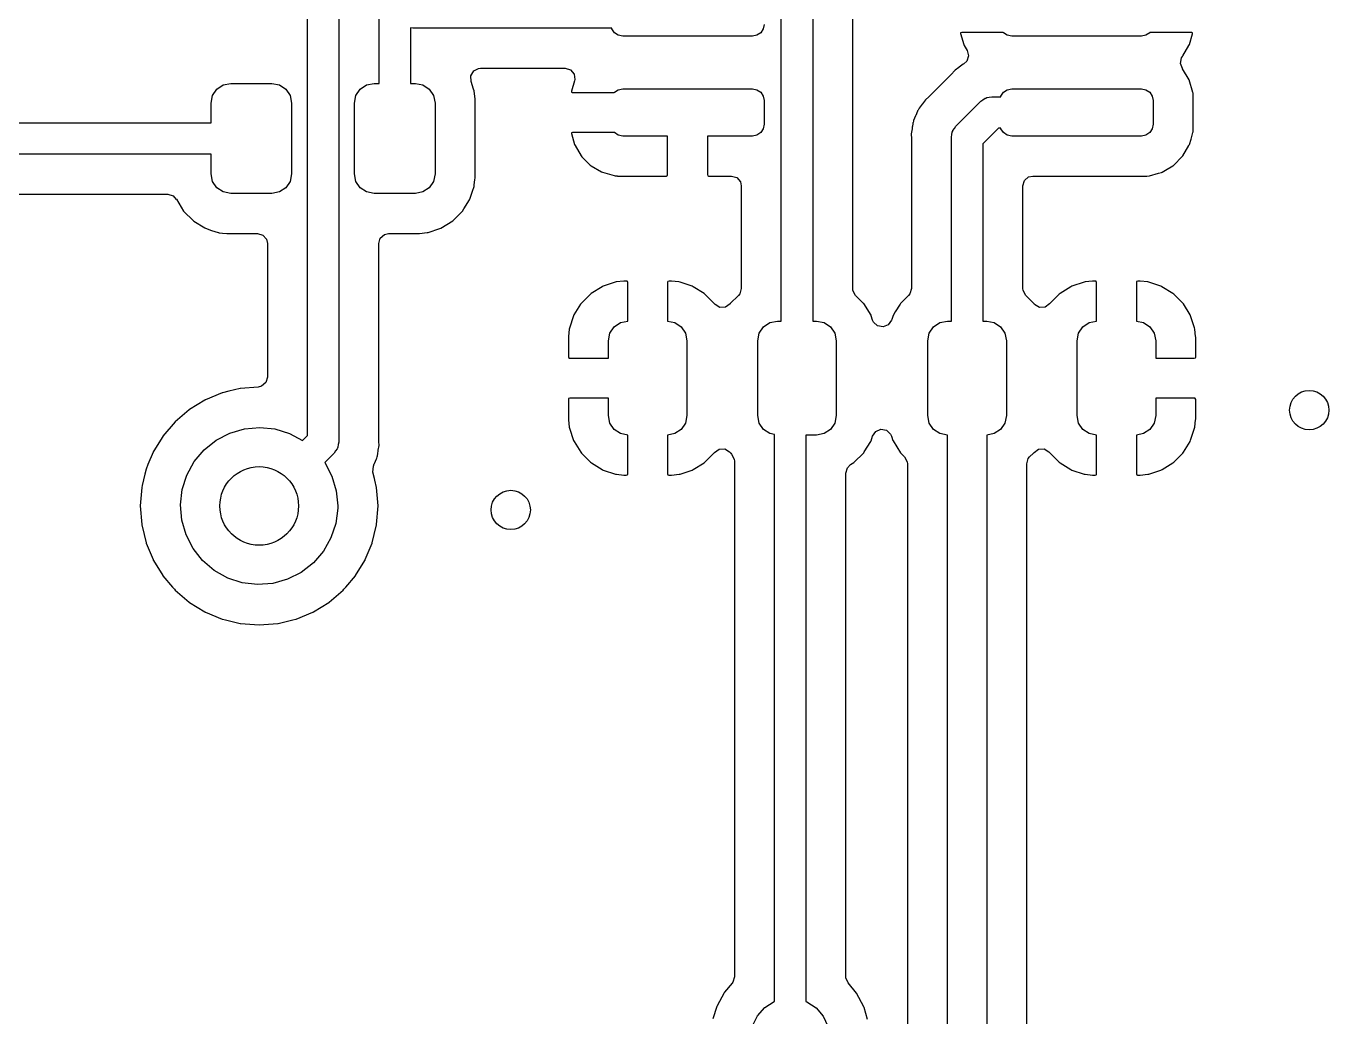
# Model space of a CAD drawing. Extents: x 63 to 234, y -148 to -41.
# Drawn here: x 78.92 to 95.5, y -104.24 to -91.64 of the extents above; entities that cross this region are included whole.
import ezdxf

# ---------------------------------------------------------------- set-up
doc = ezdxf.new("R2010")
doc.units = 0
doc.layers.add('BLACK', color=7, linetype='CONTINUOUS')

msp = doc.modelspace()

# ---------------------------------------------------------------- linework, layer by layer
at = {"layer": 'BLACK', "linetype": 'CONTINUOUS'}
for p, q in [((88.9324, -88.9864), (88.9324, -95.3886)), ((88.5324, -95.3886), (88.5324, -89.1254)), ((89.4409, -94.9723), (89.4409, -89.0153)), ((83.4149, -92.3656), (83.4149, -90.5144)), ((82.5024, -96.8436), (82.5024, -90.8097)), ((82.9024, -90.7269), (82.9024, -96.9267)), ((83.8451, -91.6654), (83.8149, -91.6585)), ((83.8149, -91.6585), (83.8149, -92.3656)), ((86.3743, -91.6654), (83.8451, -91.6654)), ((86.3758, -91.6728), (86.3743, -91.6654)), ((88.3144, -91.6154), (88.303, -91.6728)), ((86.4083, -91.7215), (86.3758, -91.6728)), ((86.457, -91.754), (86.4083, -91.7215)), ((86.5144, -91.7654), (86.457, -91.754)), ((88.1644, -91.7654), (86.5144, -91.7654)), ((88.2218, -91.754), (88.1644, -91.7654)), ((88.2705, -91.7215), (88.2218, -91.754)), ((88.303, -91.6728), (88.2705, -91.7215)), ((90.814, -91.7234), (90.8129, -91.7313)), ((90.8129, -91.7313), (90.8535, -91.8712)), ((90.8275, -91.7194), (90.814, -91.7234)), ((91.357, -91.7194), (90.8275, -91.7194)), ((91.3583, -91.7215), (91.357, -91.7194)), ((91.407, -91.754), (91.3583, -91.7215)), ((91.4644, -91.7654), (91.407, -91.754)), ((93.1144, -91.7654), (91.4644, -91.7654)), ((93.1718, -91.754), (93.1144, -91.7654)), ((93.2205, -91.7215), (93.1718, -91.754)), ((93.2218, -91.7194), (93.2205, -91.7215)), ((93.757, -91.7194), (93.2218, -91.7194)), ((93.7253, -91.8712), (93.7643, -91.7368)), ((93.7643, -91.7227), (93.757, -91.7194)), ((93.7643, -91.7368), (93.7643, -91.7227)), ((90.8535, -91.8712), (90.8598, -91.8856)), ((90.8598, -91.8856), (90.8962, -91.9473)), ((90.8962, -91.9473), (90.9137, -92.0161)), ((93.6425, -92.0151), (93.719, -91.8856)), ((93.719, -91.8856), (93.7253, -91.8712)), ((90.7921, -92.1639), (90.7457, -92.1957)), ((90.7974, -92.16), (90.7921, -92.1639)), ((90.8481, -92.1211), (90.7974, -92.16)), ((90.8529, -92.119), (90.8481, -92.1211)), ((90.8912, -92.0834), (90.8529, -92.119)), ((90.9137, -92.0161), (90.8912, -92.0834)), ((93.6106, -92.1111), (93.6245, -92.0415)), ((93.6359, -92.1757), (93.6106, -92.1111)), ((93.6245, -92.0415), (93.6365, -92.0228)), ((93.6365, -92.0228), (93.6425, -92.0151)), ((84.5824, -92.2688), (84.6186, -92.2077)), ((84.585, -92.3398), (84.5824, -92.2688)), ((84.6186, -92.2077), (84.6821, -92.1759)), ((84.6821, -92.1759), (84.7045, -92.1739)), ((84.7045, -92.1739), (85.7809, -92.1739)), ((85.7809, -92.1739), (85.849, -92.1939)), ((85.849, -92.1939), (85.8955, -92.2476)), ((85.8955, -92.2476), (85.9056, -92.3178)), ((85.9056, -92.3178), (85.9019, -92.3351)), ((90.693, -92.2518), (90.4159, -92.5289)), ((90.698, -92.2466), (90.693, -92.2518)), ((90.7344, -92.2057), (90.698, -92.2466)), ((90.7394, -92.2), (90.7344, -92.2057)), ((90.7344, -92.2057), (90.7344, -92.2057)), ((90.7457, -92.1957), (90.7394, -92.2)), ((90.7457, -92.1957), (90.7457, -92.1957)), ((93.6389, -92.1786), (93.6359, -92.1757)), ((93.7235, -92.3218), (93.6389, -92.1786)), ((93.77, -92.4816), (93.7235, -92.3218)), ((81.2964, -92.5199), (81.3506, -92.4388)), ((81.3506, -92.4388), (81.4317, -92.3846)), ((81.4317, -92.3846), (81.5274, -92.3656)), ((81.5274, -92.3656), (82.0524, -92.3656)), ((82.0524, -92.3656), (82.1481, -92.3846)), ((82.1481, -92.3846), (82.2292, -92.4388)), ((82.2292, -92.4388), (82.2834, -92.5199)), ((83.1214, -92.5199), (83.1756, -92.4388)), ((83.1756, -92.4388), (83.2567, -92.3846)), ((83.2567, -92.3846), (83.3524, -92.3656)), ((83.3524, -92.3656), (83.4149, -92.3656)), ((83.8149, -92.3656), (83.8774, -92.3656)), ((83.8774, -92.3656), (83.9731, -92.3846)), ((83.9731, -92.3846), (84.0542, -92.4388)), ((84.0542, -92.4388), (84.1084, -92.5199)), ((84.6181, -92.439), (84.585, -92.3398)), ((84.6249, -92.4594), (84.6181, -92.439)), ((84.6256, -92.4663), (84.6249, -92.4594)), ((84.6356, -92.5619), (84.6256, -92.4663)), ((84.6256, -92.4663), (84.6256, -92.4663)), ((85.9019, -92.3351), (85.8645, -92.464)), ((85.8645, -92.464), (85.8645, -92.4781)), ((85.8645, -92.4781), (85.8718, -92.4814)), ((85.8718, -92.4814), (86.407, -92.4814)), ((86.407, -92.4814), (86.4083, -92.4793)), ((86.4083, -92.4793), (86.457, -92.4468)), ((86.457, -92.4468), (86.5144, -92.4354)), ((86.5144, -92.4354), (88.1644, -92.4354)), ((88.1644, -92.4354), (88.2218, -92.4468)), ((88.2218, -92.4468), (88.2705, -92.4793)), ((88.2705, -92.4793), (88.303, -92.528)), ((91.3258, -92.528), (91.3583, -92.4793)), ((91.3583, -92.4793), (91.407, -92.4468)), ((91.407, -92.4468), (91.4644, -92.4354)), ((91.4644, -92.4354), (93.1144, -92.4354)), ((93.1144, -92.4354), (93.1718, -92.4468)), ((93.1718, -92.4468), (93.2205, -92.4793)), ((93.2205, -92.4793), (93.253, -92.528)), ((93.7705, -92.488), (93.77, -92.4816)), ((93.7725, -92.5143), (93.7705, -92.488)), ((93.7705, -92.488), (93.7705, -92.488)), ((81.2774, -92.6156), (81.2964, -92.5199)), ((81.2774, -92.8656), (81.2774, -92.6156)), ((82.2834, -92.5199), (82.3024, -92.6156)), ((82.3024, -92.6156), (82.3024, -93.5156)), ((83.1024, -92.6156), (83.1214, -92.5199)), ((83.1024, -93.5156), (83.1024, -92.6156)), ((84.1084, -92.5199), (84.1274, -92.6156)), ((84.1274, -92.6156), (84.1274, -93.5156)), ((84.6359, -92.5652), (84.6356, -92.5619)), ((84.6359, -93.566), (84.6359, -92.5652)), ((88.303, -92.528), (88.3144, -92.5854)), ((88.3144, -92.5854), (88.3144, -92.8854)), ((90.3253, -92.6304), (90.2859, -92.6807)), ((90.3293, -92.6251), (90.3253, -92.6304)), ((90.3417, -92.6074), (90.3293, -92.6251)), ((90.366, -92.5728), (90.3417, -92.6074)), ((90.4096, -92.5348), (90.366, -92.5728)), ((90.4159, -92.5289), (90.4096, -92.5348)), ((90.755, -92.909), (91.0702, -92.5937)), ((91.0702, -92.5937), (91.0985, -92.576)), ((91.0985, -92.576), (91.1247, -92.5552)), ((91.1247, -92.5552), (91.1359, -92.5526)), ((91.1359, -92.5526), (91.1456, -92.5465)), ((91.1456, -92.5465), (91.1788, -92.5428)), ((91.1788, -92.5428), (91.2114, -92.5354)), ((91.2114, -92.5354), (91.3243, -92.5354)), ((91.3243, -92.5354), (91.3258, -92.528)), ((93.253, -92.528), (93.2644, -92.5854)), ((93.2644, -92.5854), (93.2644, -92.8854)), ((93.7729, -92.5189), (93.7725, -92.5143)), ((93.7729, -92.9519), (93.7729, -92.5189)), ((90.2416, -92.7787), (90.2154, -92.837)), ((90.2442, -92.7727), (90.2416, -92.7787)), ((90.2646, -92.7202), (90.2442, -92.7727)), ((90.2674, -92.7131), (90.2646, -92.7202)), ((90.2646, -92.7202), (90.2646, -92.7202)), ((90.2718, -92.7069), (90.2674, -92.7131)), ((90.273, -92.7046), (90.2718, -92.7069)), ((90.2814, -92.6899), (90.273, -92.7046)), ((90.2828, -92.6876), (90.2814, -92.6899)), ((90.2859, -92.6807), (90.2828, -92.6876)), ((78.178, -92.8656), (81.2774, -92.8656)), ((85.8775, -92.9894), (85.864, -92.9934)), ((86.407, -92.9894), (85.8775, -92.9894)), ((86.4083, -92.9915), (86.407, -92.9894)), ((86.457, -93.024), (86.4083, -92.9915)), ((88.2705, -92.9915), (88.2218, -93.024)), ((88.303, -92.9428), (88.2705, -92.9915)), ((88.3144, -92.8854), (88.303, -92.9428)), ((90.1957, -92.9428), (90.1841, -93.0056)), ((90.1968, -92.9363), (90.1957, -92.9428)), ((90.1989, -92.9203), (90.1968, -92.9363)), ((90.2005, -92.9083), (90.1989, -92.9203)), ((90.2041, -92.8804), (90.2005, -92.9083)), ((90.2051, -92.8729), (90.2041, -92.8804)), ((90.2041, -92.8804), (90.2041, -92.8804)), ((90.2079, -92.8658), (90.2051, -92.8729)), ((90.2085, -92.8632), (90.2079, -92.8658)), ((90.2132, -92.847), (90.2085, -92.8632)), ((90.214, -92.8444), (90.2132, -92.847)), ((90.2154, -92.837), (90.214, -92.8444)), ((90.7039, -93.0175), (90.7076, -92.9843)), ((90.7076, -92.9843), (90.7138, -92.9746)), ((90.7138, -92.9746), (90.7163, -92.9634)), ((90.7163, -92.9634), (90.7372, -92.9373)), ((90.7372, -92.9373), (90.755, -92.909)), ((91.2942, -92.9354), (91.0964, -93.1332)), ((91.3243, -92.9354), (91.2942, -92.9354)), ((91.3258, -92.9428), (91.3243, -92.9354)), ((91.3583, -92.9915), (91.3258, -92.9428)), ((91.407, -93.024), (91.3583, -92.9915)), ((93.2205, -92.9915), (93.1718, -93.024)), ((93.253, -92.9428), (93.2205, -92.9915)), ((93.2644, -92.8854), (93.253, -92.9428)), ((93.745, -93.075), (93.77, -92.9892)), ((93.77, -92.9892), (93.7705, -92.9826)), ((93.7705, -92.9826), (93.7727, -92.9544)), ((93.7727, -92.9543), (93.7729, -92.9519)), ((93.7727, -92.9544), (93.7727, -92.9543)), ((85.864, -92.9934), (85.8629, -93.0013)), ((85.8629, -93.0013), (85.9035, -93.1412)), ((85.9035, -93.1412), (85.9098, -93.1556)), ((85.9098, -93.1556), (85.9863, -93.2851)), ((86.5144, -93.0354), (86.457, -93.024)), ((87.0854, -93.0354), (86.5144, -93.0354)), ((87.0854, -93.5299), (87.0854, -93.0354)), ((88.1644, -93.0354), (87.5934, -93.0354)), ((87.5934, -93.0354), (87.5934, -93.5253)), ((88.2218, -93.024), (88.1644, -93.0354)), ((90.1841, -93.0056), (90.1845, -93.0132)), ((90.1845, -93.0132), (90.1845, -93.0132)), ((90.1845, -93.0132), (90.1877, -93.0678)), ((90.1877, -93.0678), (90.1879, -93.075)), ((90.1879, -93.075), (90.1879, -94.9721)), ((90.6964, -93.0501), (90.7039, -93.0175)), ((90.6964, -95.3886), (90.6964, -93.0501)), ((91.0964, -93.1332), (91.0964, -95.3886)), ((91.4644, -93.0354), (91.407, -93.024)), ((93.1144, -93.0354), (91.4644, -93.0354)), ((93.1718, -93.024), (93.1144, -93.0354)), ((93.6429, -93.2854), (93.7195, -93.1558)), ((93.7195, -93.1558), (93.7235, -93.149)), ((93.7235, -93.149), (93.7258, -93.1412)), ((93.7258, -93.1412), (93.745, -93.075)), ((81.2774, -93.2656), (78.178, -93.2656)), ((81.2774, -93.5156), (81.2774, -93.2656)), ((85.9863, -93.2851), (85.996, -93.2975)), ((85.996, -93.2975), (86.1023, -93.4038)), ((93.5212, -93.4099), (93.6389, -93.2922)), ((93.6389, -93.2922), (93.6429, -93.2854)), ((93.6429, -93.2854), (93.6429, -93.2854)), ((86.1023, -93.4038), (86.1147, -93.4135)), ((86.1147, -93.4135), (86.2442, -93.49)), ((86.2442, -93.49), (86.2586, -93.4963)), ((93.378, -93.4945), (93.4222, -93.4684)), ((93.4222, -93.4684), (93.5144, -93.4139)), ((93.5144, -93.4139), (93.5212, -93.4099)), ((93.5144, -93.4139), (93.5144, -93.4139)), ((81.2964, -93.6113), (81.2774, -93.5156)), ((81.3506, -93.6924), (81.2964, -93.6113)), ((82.2834, -93.6113), (82.2292, -93.6924)), ((82.3024, -93.5156), (82.2834, -93.6113)), ((83.1214, -93.6113), (83.1024, -93.5156)), ((83.1756, -93.6924), (83.1214, -93.6113)), ((84.1084, -93.6113), (84.0542, -93.6924)), ((84.1274, -93.5156), (84.1084, -93.6113)), ((84.6267, -93.6562), (84.6332, -93.5924)), ((84.6332, -93.5924), (84.6359, -93.566)), ((86.2586, -93.4963), (86.4045, -93.5387)), ((86.4045, -93.5387), (86.4171, -93.541)), ((86.4171, -93.541), (86.4455, -93.5432)), ((86.4455, -93.5432), (86.4504, -93.5434)), ((86.4504, -93.5434), (87.0673, -93.5434)), ((87.0673, -93.5434), (87.0825, -93.5389)), ((87.0825, -93.5389), (87.0837, -93.5375)), ((87.0837, -93.5375), (87.0854, -93.5299)), ((87.5934, -93.5253), (87.5979, -93.5405)), ((87.5979, -93.5405), (87.5993, -93.5417)), ((87.5993, -93.5417), (87.6069, -93.5434)), ((87.6069, -93.5434), (87.8979, -93.5434)), ((87.8979, -93.5434), (87.966, -93.5634)), ((87.966, -93.5634), (88.0125, -93.6171)), ((88.0125, -93.6171), (88.0239, -93.6694)), ((91.6049, -93.6699), (91.6249, -93.6018)), ((91.6249, -93.6018), (91.6786, -93.5553)), ((91.6786, -93.5553), (91.7309, -93.5439)), ((91.7309, -93.5439), (93.1809, -93.5439)), ((93.1809, -93.5439), (93.1833, -93.5437)), ((93.1833, -93.5437), (93.1834, -93.5437)), ((93.1834, -93.5437), (93.2118, -93.5415)), ((93.2118, -93.5415), (93.2182, -93.541)), ((93.2118, -93.5415), (93.2118, -93.5415)), ((93.2182, -93.541), (93.3334, -93.5075)), ((93.3334, -93.5075), (93.3704, -93.4968)), ((93.3704, -93.4968), (93.378, -93.4945)), ((93.3704, -93.4968), (93.3704, -93.4968)), ((78.8125, -93.7741), (80.726, -93.7741)), ((80.726, -93.7741), (80.7941, -93.7941)), ((80.7941, -93.7941), (80.8346, -93.8403)), ((81.4317, -93.7466), (81.3506, -93.6924)), ((81.5274, -93.7656), (81.4317, -93.7466)), ((82.0524, -93.7656), (81.5274, -93.7656)), ((82.1481, -93.7466), (82.0524, -93.7656)), ((82.2292, -93.6924), (82.1481, -93.7466)), ((83.2567, -93.7466), (83.1756, -93.6924)), ((83.3524, -93.7656), (83.2567, -93.7466)), ((83.8774, -93.7656), (83.3524, -93.7656)), ((83.9731, -93.7466), (83.8774, -93.7656)), ((84.0542, -93.6924), (83.9731, -93.7466)), ((84.5695, -93.8383), (84.603, -93.7373)), ((84.603, -93.7373), (84.623, -93.677)), ((84.623, -93.677), (84.6252, -93.6705)), ((84.623, -93.677), (84.623, -93.677)), ((84.6252, -93.6705), (84.6267, -93.6562)), ((88.0239, -93.6694), (88.0239, -94.9721)), ((91.6049, -94.9723), (91.6049, -93.6699)), ((80.8346, -93.8403), (80.8358, -93.8395)), ((80.8358, -93.8395), (80.9289, -93.9899)), ((84.4767, -93.9889), (84.4943, -93.9604)), ((84.4943, -93.9604), (84.5657, -93.8446)), ((84.5657, -93.8446), (84.5695, -93.8383)), ((84.5657, -93.8446), (84.5657, -93.8446)), ((80.9289, -93.9899), (81.0541, -94.1149)), ((81.0541, -94.1149), (81.0603, -94.1187)), ((81.0603, -94.1187), (81.0603, -94.1187)), ((81.0603, -94.1187), (81.1975, -94.2033)), ((84.2013, -94.2071), (84.3517, -94.1141)), ((84.3517, -94.1141), (84.4767, -93.9889)), ((81.1975, -94.2033), (81.2047, -94.2077)), ((81.2047, -94.2077), (81.2844, -94.2342)), ((81.2844, -94.2342), (81.366, -94.2612)), ((81.366, -94.2612), (81.366, -94.2612)), ((81.366, -94.2612), (81.3725, -94.2634)), ((81.3725, -94.2634), (81.3794, -94.2641)), ((81.3794, -94.2641), (81.3794, -94.2641)), ((81.3794, -94.2641), (81.4224, -94.2685)), ((81.4224, -94.2685), (81.477, -94.2741)), ((81.477, -94.2741), (81.8679, -94.2741)), ((81.8679, -94.2741), (81.936, -94.2941)), ((81.936, -94.2941), (81.9825, -94.3478)), ((83.4309, -94.332), (83.4846, -94.2855)), ((83.4846, -94.2855), (83.5369, -94.2741)), ((83.5369, -94.2741), (83.9278, -94.2741)), ((83.9278, -94.2741), (83.931, -94.2738)), ((83.931, -94.2738), (84.0267, -94.2638)), ((83.931, -94.2738), (83.931, -94.2738)), ((84.0267, -94.2638), (84.0336, -94.2631)), ((84.0267, -94.2638), (84.0267, -94.2638)), ((84.0336, -94.2631), (84.0401, -94.2609)), ((84.0401, -94.2609), (84.1861, -94.2122)), ((84.0401, -94.2609), (84.0401, -94.2609)), ((84.1861, -94.2122), (84.2013, -94.2071)), ((81.9825, -94.3478), (81.9939, -94.4001)), ((81.9939, -94.4001), (81.9939, -96.1014)), ((83.4109, -94.4001), (83.4309, -94.332)), ((83.4109, -96.9018), (83.4109, -94.4001)), ((86.2524, -94.9514), (86.1146, -95.0367)), ((86.2656, -94.9452), (86.2524, -94.9514)), ((86.4198, -94.8937), (86.2656, -94.9452)), ((86.4332, -94.8909), (86.4198, -94.8937)), ((86.5288, -94.8809), (86.4332, -94.8909)), ((86.5353, -94.8806), (86.5288, -94.8809)), ((86.5649, -94.8806), (86.5353, -94.8806)), ((86.5725, -94.8823), (86.5649, -94.8806)), ((86.5739, -94.8835), (86.5725, -94.8823)), ((86.5784, -94.8987), (86.5739, -94.8835)), ((86.5784, -95.3894), (86.5784, -94.8987)), ((87.0881, -94.8865), (87.0864, -94.8941)), ((87.0864, -94.8941), (87.0864, -95.3894)), ((87.0893, -94.8851), (87.0881, -94.8865)), ((87.1045, -94.8806), (87.0893, -94.8851)), ((87.1295, -94.8806), (87.1045, -94.8806)), ((87.136, -94.8809), (87.1295, -94.8806)), ((87.2303, -94.8906), (87.136, -94.8809)), ((87.2437, -94.8935), (87.2303, -94.8906)), ((87.398, -94.9446), (87.2437, -94.8935)), ((87.4112, -94.9508), (87.398, -94.9446)), ((87.5492, -95.0358), (87.4112, -94.9508)), ((88.0239, -94.9721), (88.0039, -95.0402)), ((89.4438, -94.9992), (89.4409, -94.9723)), ((90.1879, -94.9721), (90.1679, -95.0402)), ((91.6078, -94.9992), (91.6049, -94.9723)), ((92.2164, -94.9514), (92.0786, -95.0367)), ((92.2296, -94.9452), (92.2164, -94.9514)), ((92.3838, -94.8937), (92.2296, -94.9452)), ((92.3972, -94.8909), (92.3838, -94.8937)), ((92.4928, -94.8809), (92.3972, -94.8909)), ((92.4993, -94.8806), (92.4928, -94.8809)), ((92.5289, -94.8806), (92.4993, -94.8806)), ((92.5365, -94.8823), (92.5289, -94.8806)), ((92.5379, -94.8835), (92.5365, -94.8823)), ((92.5424, -94.8987), (92.5379, -94.8835)), ((92.5424, -95.3894), (92.5424, -94.8987)), ((93.0521, -94.8865), (93.0504, -94.8941)), ((93.0504, -94.8941), (93.0504, -95.3894)), ((93.0533, -94.8851), (93.0521, -94.8865)), ((93.0685, -94.8806), (93.0533, -94.8851)), ((93.0935, -94.8806), (93.0685, -94.8806)), ((93.1, -94.8809), (93.0935, -94.8806)), ((93.1943, -94.8906), (93.1, -94.8809)), ((93.2077, -94.8935), (93.1943, -94.8906)), ((93.362, -94.9446), (93.2077, -94.8935)), ((93.3752, -94.9508), (93.362, -94.9446)), ((93.5132, -95.0358), (93.3752, -94.9508)), ((86.1032, -95.0457), (85.9887, -95.1604)), ((86.1146, -95.0367), (86.1032, -95.0457)), ((87.5606, -95.0449), (87.5492, -95.0358)), ((87.6753, -95.1594), (87.5606, -95.0449)), ((87.9871, -95.0611), (87.8831, -95.1653)), ((88.0039, -95.0402), (87.9871, -95.0611)), ((89.4779, -95.0614), (89.4438, -94.9992)), ((89.5757, -95.1591), (89.4779, -95.0614)), ((90.1511, -95.0611), (90.0471, -95.1653)), ((90.1679, -95.0402), (90.1511, -95.0611)), ((91.6419, -95.0614), (91.6078, -94.9992)), ((91.7397, -95.1591), (91.6419, -95.0614)), ((92.0672, -95.0457), (91.9527, -95.1604)), ((92.0786, -95.0367), (92.0672, -95.0457)), ((93.5246, -95.0449), (93.5132, -95.0358)), ((93.6393, -95.1594), (93.5246, -95.0449)), ((85.8946, -95.3098), (85.8884, -95.323)), ((85.9796, -95.1718), (85.8946, -95.3098)), ((85.9887, -95.1604), (85.9796, -95.1718)), ((87.6833, -95.1695), (87.6753, -95.1594)), ((87.6907, -95.178), (87.6833, -95.1695)), ((87.7521, -95.2137), (87.6907, -95.178)), ((87.823, -95.2104), (87.7521, -95.2137)), ((87.8803, -95.1698), (87.823, -95.2104)), ((87.8831, -95.1653), (87.8803, -95.1698)), ((89.5809, -95.1643), (89.5757, -95.1591)), ((89.6739, -95.3147), (89.5809, -95.1643)), ((89.9832, -95.269), (89.9543, -95.3159)), ((90.0433, -95.1715), (89.9832, -95.269)), ((90.0471, -95.1653), (90.0433, -95.1715)), ((90.0433, -95.1715), (90.0433, -95.1715)), ((91.7449, -95.1643), (91.7397, -95.1591)), ((91.7486, -95.1702), (91.7449, -95.1643)), ((91.7554, -95.178), (91.7486, -95.1702)), ((91.8168, -95.2137), (91.7554, -95.178)), ((91.8877, -95.2104), (91.8168, -95.2137)), ((91.9456, -95.1694), (91.8877, -95.2104)), ((91.9527, -95.1604), (91.9456, -95.1694)), ((93.6483, -95.1708), (93.6393, -95.1594)), ((93.7336, -95.3086), (93.6483, -95.1708)), ((93.7398, -95.3218), (93.7336, -95.3086)), ((85.8373, -95.4773), (85.8344, -95.4907)), ((85.8884, -95.323), (85.8373, -95.4773)), ((86.3514, -95.5429), (86.4056, -95.4618)), ((86.4056, -95.4618), (86.4867, -95.4076)), ((86.4867, -95.4076), (86.5784, -95.3894)), ((87.0864, -95.3894), (87.1781, -95.4076)), ((87.1781, -95.4076), (87.2592, -95.4618)), ((87.2592, -95.4618), (87.3134, -95.5429)), ((88.2514, -95.5429), (88.3056, -95.4618)), ((88.3056, -95.4618), (88.3867, -95.4076)), ((88.3867, -95.4076), (88.4824, -95.3886)), ((88.4824, -95.3886), (88.5324, -95.3886)), ((88.9324, -95.3886), (88.9824, -95.3886)), ((88.9824, -95.3886), (89.0781, -95.4076)), ((89.0781, -95.4076), (89.1592, -95.4618)), ((89.1592, -95.4618), (89.2134, -95.5429)), ((89.6763, -95.3216), (89.6739, -95.3147)), ((89.6949, -95.3773), (89.6763, -95.3216)), ((89.6763, -95.3216), (89.6763, -95.3216)), ((89.7061, -95.4018), (89.6949, -95.3773)), ((89.7581, -95.4502), (89.7061, -95.4018)), ((89.828, -95.4627), (89.7581, -95.4502)), ((89.8935, -95.4355), (89.828, -95.4627)), ((89.934, -95.3771), (89.8935, -95.4355)), ((89.9373, -95.3672), (89.934, -95.3771)), ((89.9543, -95.3159), (89.9373, -95.3672)), ((90.4154, -95.5429), (90.4696, -95.4618)), ((90.4696, -95.4618), (90.5507, -95.4076)), ((90.5507, -95.4076), (90.6464, -95.3886)), ((90.6464, -95.3886), (90.6964, -95.3886)), ((91.0964, -95.3886), (91.1464, -95.3886)), ((91.1464, -95.3886), (91.2421, -95.4076)), ((91.2421, -95.4076), (91.3232, -95.4618)), ((91.3232, -95.4618), (91.3774, -95.5429)), ((92.3154, -95.5429), (92.3696, -95.4618)), ((92.3696, -95.4618), (92.4507, -95.4076)), ((92.4507, -95.4076), (92.5424, -95.3894)), ((93.0504, -95.3894), (93.1421, -95.4076)), ((93.1421, -95.4076), (93.2232, -95.4618)), ((93.2232, -95.4618), (93.2774, -95.5429)), ((93.7913, -95.476), (93.7398, -95.3218)), ((93.7941, -95.4894), (93.7913, -95.476)), ((85.8247, -95.585), (85.8244, -95.5915)), ((85.8244, -95.5915), (85.8244, -95.8415)), ((85.8344, -95.4907), (85.8247, -95.585)), ((86.3324, -95.6386), (86.3514, -95.5429)), ((86.3324, -95.8596), (86.3324, -95.6386)), ((87.3134, -95.5429), (87.3324, -95.6386)), ((87.3324, -95.6386), (87.3324, -96.5886)), ((88.2324, -95.6386), (88.2514, -95.5429)), ((88.2324, -96.5886), (88.2324, -95.6386)), ((89.2134, -95.5429), (89.2324, -95.6386)), ((89.2324, -95.6386), (89.2324, -96.5886)), ((90.3964, -95.6386), (90.4154, -95.5429)), ((90.3964, -96.5886), (90.3964, -95.6386)), ((91.3774, -95.5429), (91.3964, -95.6386)), ((91.3964, -95.6386), (91.3964, -96.5886)), ((92.2964, -95.6386), (92.3154, -95.5429)), ((92.2964, -96.5886), (92.2964, -95.6386)), ((93.2774, -95.5429), (93.2964, -95.6386)), ((93.2964, -95.6386), (93.2964, -95.8596)), ((93.8041, -95.585), (93.7941, -95.4894)), ((93.8044, -95.5915), (93.8041, -95.585)), ((93.8044, -95.8461), (93.8044, -95.5915)), ((85.8244, -95.8415), (85.8289, -95.8567)), ((85.8289, -95.8567), (85.8303, -95.8579)), ((85.8303, -95.8579), (85.8379, -95.8596)), ((85.8379, -95.8596), (86.3324, -95.8596)), ((93.2964, -95.8596), (93.7863, -95.8596)), ((93.7863, -95.8596), (93.8015, -95.8551)), ((93.8015, -95.8551), (93.8027, -95.8537)), ((93.8027, -95.8537), (93.8044, -95.8461)), ((81.9939, -96.1014), (81.9739, -96.1695)), ((81.4174, -96.302), (81.2072, -96.3891)), ((81.422, -96.3001), (81.4174, -96.302)), ((81.4174, -96.302), (81.4174, -96.302)), ((81.5022, -96.2808), (81.422, -96.3001)), ((81.6481, -96.2458), (81.5022, -96.2808)), ((81.6529, -96.2447), (81.6481, -96.2458)), ((81.6481, -96.2458), (81.6481, -96.2458)), ((81.8778, -96.227), (81.6529, -96.2447)), ((81.9202, -96.216), (81.8778, -96.227)), ((81.9739, -96.1695), (81.9202, -96.216)), ((81.1984, -96.3935), (81.0044, -96.5124)), ((81.2026, -96.391), (81.1984, -96.3935)), ((81.2072, -96.3891), (81.2026, -96.391)), ((81.2072, -96.3891), (81.2072, -96.3891)), ((85.8261, -96.3735), (85.8244, -96.3811)), ((85.8244, -96.3811), (85.8244, -96.6357)), ((85.8273, -96.3721), (85.8261, -96.3735)), ((85.8425, -96.3676), (85.8273, -96.3721)), ((86.3324, -96.3676), (85.8425, -96.3676)), ((86.3324, -96.5886), (86.3324, -96.3676)), ((93.7909, -96.3676), (93.2964, -96.3676)), ((93.2964, -96.3676), (93.2964, -96.5886)), ((93.7985, -96.3693), (93.7909, -96.3676)), ((93.7999, -96.3705), (93.7985, -96.3693)), ((93.8044, -96.3857), (93.7999, -96.3705)), ((93.8044, -96.6357), (93.8044, -96.3857)), ((81.0002, -96.515), (80.8196, -96.6692)), ((81.0044, -96.5124), (81.0002, -96.515)), ((81.0044, -96.5124), (81.0044, -96.5124)), ((85.8244, -96.6357), (85.8247, -96.6422)), ((86.3514, -96.6843), (86.3324, -96.5886)), ((87.3324, -96.5886), (87.3134, -96.6843)), ((88.2514, -96.6843), (88.2324, -96.5886)), ((89.2324, -96.5886), (89.2134, -96.6843)), ((90.4154, -96.6843), (90.3964, -96.5886)), ((91.3964, -96.5886), (91.3774, -96.6843)), ((92.3154, -96.6843), (92.2964, -96.5886)), ((93.2964, -96.5886), (93.2774, -96.6843)), ((93.8041, -96.6422), (93.8044, -96.6357)), ((80.8196, -96.6692), (80.6654, -96.8498)), ((81.515, -96.812), (81.7022, -96.7569)), ((81.7022, -96.7569), (81.8966, -96.7392)), ((81.8966, -96.7392), (82.0907, -96.7596)), ((82.0907, -96.7596), (82.2771, -96.8173)), ((85.8247, -96.6422), (85.8347, -96.7378)), ((85.8347, -96.7378), (85.8375, -96.7512)), ((85.8375, -96.7512), (85.889, -96.9054)), ((86.4056, -96.7654), (86.3514, -96.6843)), ((86.4867, -96.8196), (86.4056, -96.7654)), ((87.2592, -96.7654), (87.1781, -96.8196)), ((87.3134, -96.6843), (87.2592, -96.7654)), ((88.3056, -96.7654), (88.2514, -96.6843)), ((88.3867, -96.8196), (88.3056, -96.7654)), ((89.1592, -96.7654), (89.0781, -96.8196)), ((89.2134, -96.6843), (89.1592, -96.7654)), ((89.6948, -96.8501), (89.7353, -96.7917)), ((89.7353, -96.7917), (89.8008, -96.7645)), ((89.8008, -96.7645), (89.8707, -96.777)), ((89.8707, -96.777), (89.9227, -96.8254)), ((90.4696, -96.7654), (90.4154, -96.6843)), ((90.5507, -96.8196), (90.4696, -96.7654)), ((91.3232, -96.7654), (91.2421, -96.8196)), ((91.3774, -96.6843), (91.3232, -96.7654)), ((92.3696, -96.7654), (92.3154, -96.6843)), ((92.4507, -96.8196), (92.3696, -96.7654)), ((93.2232, -96.7654), (93.1421, -96.8196)), ((93.2774, -96.6843), (93.2232, -96.7654)), ((93.7404, -96.9042), (93.7915, -96.7499)), ((93.7915, -96.7499), (93.7944, -96.7365)), ((93.7944, -96.7365), (93.8041, -96.6422)), ((80.6628, -96.854), (80.5493, -97.0393)), ((80.6654, -96.8498), (80.6628, -96.854)), ((80.6628, -96.854), (80.6628, -96.854)), ((81.1899, -97.0247), (81.342, -96.9024)), ((81.342, -96.9024), (81.515, -96.812)), ((82.2771, -96.8173), (82.4404, -96.9056)), ((82.4404, -96.9056), (82.5024, -96.8436)), ((82.8949, -96.9593), (82.8912, -96.9925)), ((82.9024, -96.9267), (82.8949, -96.9593)), ((83.4111, -96.909), (83.4109, -96.9018)), ((83.4116, -96.9174), (83.4111, -96.909)), ((83.4147, -96.9712), (83.4116, -96.9174)), ((85.889, -96.9054), (85.8952, -96.9186)), ((85.8952, -96.9186), (85.9805, -97.0564)), ((86.5784, -96.8378), (86.4867, -96.8196)), ((86.5784, -97.3331), (86.5784, -96.8378)), ((87.1781, -96.8196), (87.0864, -96.8378)), ((87.0864, -96.8378), (87.0864, -97.3285)), ((88.446, -96.8314), (88.3867, -96.8196)), ((88.446, -104.038), (88.446, -96.8314)), ((88.9824, -96.8386), (88.846, -96.8386)), ((88.846, -96.8386), (88.846, -104.039)), ((89.0781, -96.8196), (88.9824, -96.8386)), ((89.5882, -97.0513), (89.6707, -96.9176)), ((89.6707, -96.9176), (89.6745, -96.9113)), ((89.6707, -96.9176), (89.6707, -96.9176)), ((89.6745, -96.9113), (89.6948, -96.8501)), ((89.9227, -96.8254), (89.9339, -96.8499)), ((89.9339, -96.8499), (89.9525, -96.9056)), ((89.9525, -96.9056), (89.9548, -96.9125)), ((89.9548, -96.9125), (90.0479, -97.0629)), ((90.6464, -96.8386), (90.5507, -96.8196)), ((90.6464, -145.659), (90.6464, -96.8386)), ((91.2421, -96.8196), (91.1464, -96.8386)), ((91.1464, -96.8386), (91.1464, -145.555)), ((92.5424, -96.8378), (92.4507, -96.8196)), ((92.5424, -97.3331), (92.5424, -96.8378)), ((93.1421, -96.8196), (93.0504, -96.8378)), ((93.0504, -96.8378), (93.0504, -97.3285)), ((93.6492, -97.0554), (93.7342, -96.9174)), ((93.7342, -96.9174), (93.7404, -96.9042)), ((80.5395, -97.0568), (80.4749, -97.2127)), ((80.5414, -97.0522), (80.5395, -97.0568)), ((80.5395, -97.0568), (80.5395, -97.0568)), ((80.5493, -97.0393), (80.5414, -97.0522)), ((81.0645, -97.1742), (81.1899, -97.0247)), ((82.8438, -97.0678), (82.7237, -97.188)), ((82.8616, -97.0395), (82.8438, -97.0678)), ((82.8825, -97.0134), (82.8616, -97.0395)), ((82.885, -97.0022), (82.8825, -97.0134)), ((82.8912, -96.9925), (82.885, -97.0022)), ((83.3834, -97.1398), (83.3848, -97.1324)), ((83.3848, -97.1324), (83.3856, -97.1298)), ((83.3856, -97.1298), (83.3903, -97.1136)), ((83.3903, -97.1136), (83.3909, -97.111)), ((83.3909, -97.111), (83.3937, -97.1039)), ((83.3937, -97.1039), (83.3987, -97.066)), ((83.3987, -97.066), (83.402, -97.0405)), ((83.402, -97.0405), (83.4031, -97.034)), ((83.4031, -97.034), (83.4036, -97.0312)), ((83.4036, -97.0312), (83.4147, -96.9712)), ((85.9805, -97.0564), (85.9895, -97.0678)), ((85.9895, -97.0678), (86.1042, -97.1823)), ((87.5616, -97.1815), (87.6761, -97.0668)), ((87.6761, -97.0668), (87.6832, -97.0578)), ((87.6832, -97.0578), (87.7411, -97.0168)), ((87.7411, -97.0168), (87.812, -97.0135)), ((87.812, -97.0135), (87.8734, -97.0492)), ((87.8734, -97.0492), (87.8802, -97.057)), ((87.8802, -97.057), (87.8839, -97.0629)), ((87.8839, -97.0629), (87.8891, -97.0681)), ((87.8891, -97.0681), (87.9005, -97.0795)), ((87.9005, -97.0795), (87.9346, -97.1418)), ((89.4567, -97.1871), (89.5817, -97.0619)), ((89.5817, -97.0619), (89.5882, -97.0513)), ((90.0479, -97.0629), (90.0531, -97.0681)), ((90.0531, -97.0681), (90.1009, -97.1159)), ((90.1009, -97.1159), (90.135, -97.1781)), ((91.6749, -97.1369), (91.6917, -97.116)), ((91.6917, -97.116), (91.7405, -97.0671)), ((91.7405, -97.0671), (91.7457, -97.0619)), ((91.7405, -97.0671), (91.7405, -97.0671)), ((91.7457, -97.0619), (91.7485, -97.0574)), ((91.7485, -97.0574), (91.8058, -97.0168)), ((91.8058, -97.0168), (91.8767, -97.0135)), ((91.8767, -97.0135), (91.9381, -97.0492)), ((91.9381, -97.0492), (91.9455, -97.0577)), ((91.9455, -97.0577), (91.9535, -97.0678)), ((91.9535, -97.0678), (92.0682, -97.1823)), ((93.5256, -97.1815), (93.6401, -97.0668)), ((93.6401, -97.0668), (93.6492, -97.0554)), ((80.4505, -97.2716), (80.435, -97.3363)), ((80.4749, -97.2127), (80.4505, -97.2716)), ((80.9705, -97.3453), (81.0645, -97.1742)), ((82.7237, -97.188), (82.8141, -97.3581)), ((83.3378, -97.3093), (83.3429, -97.2342)), ((83.3429, -97.2342), (83.3546, -97.2041)), ((83.3546, -97.2041), (83.3571, -97.1981)), ((83.3571, -97.1981), (83.3834, -97.1398)), ((86.1042, -97.1823), (86.1156, -97.1914)), ((86.1156, -97.1914), (86.2536, -97.2764)), ((86.2536, -97.2764), (86.2668, -97.2826)), ((86.2668, -97.2826), (86.4211, -97.3337)), ((87.245, -97.3335), (87.3992, -97.282)), ((87.3992, -97.282), (87.4124, -97.2758)), ((87.4124, -97.2758), (87.5502, -97.1905)), ((87.5502, -97.1905), (87.5616, -97.1815)), ((87.9346, -97.1418), (87.9375, -97.1687)), ((87.9375, -97.1687), (87.9375, -103.725)), ((89.3545, -97.3206), (89.3745, -97.2524)), ((89.3745, -97.2524), (89.4142, -97.2134)), ((89.4142, -97.2134), (89.4567, -97.1871)), ((90.135, -97.1781), (90.1379, -97.205)), ((90.1379, -97.205), (90.1379, -145.592)), ((91.6549, -97.205), (91.6749, -97.1369)), ((91.6549, -145.191), (91.6549, -97.205)), ((92.0682, -97.1823), (92.0796, -97.1914)), ((92.0796, -97.1914), (92.2176, -97.2764)), ((92.2176, -97.2764), (92.2308, -97.2826)), ((92.2308, -97.2826), (92.3851, -97.3337)), ((93.209, -97.3335), (93.3632, -97.282)), ((93.3632, -97.282), (93.3764, -97.2758)), ((93.3764, -97.2758), (93.5142, -97.1905)), ((93.5142, -97.1905), (93.5256, -97.1815)), ((80.435, -97.3363), (80.4012, -97.4769)), ((80.9115, -97.5313), (80.9705, -97.3453)), ((82.8141, -97.3581), (82.8706, -97.545)), ((83.3573, -97.3908), (83.3378, -97.3093)), ((83.3621, -97.4107), (83.3573, -97.3908)), ((83.3841, -97.5025), (83.3621, -97.4107)), ((86.4211, -97.3337), (86.4345, -97.3366)), ((86.4345, -97.3366), (86.5288, -97.3463)), ((86.5288, -97.3463), (86.5353, -97.3466)), ((86.5353, -97.3466), (86.5603, -97.3466)), ((86.5603, -97.3466), (86.5755, -97.3421)), ((86.5755, -97.3421), (86.5767, -97.3407)), ((86.5767, -97.3407), (86.5784, -97.3331)), ((87.0864, -97.3285), (87.0909, -97.3437)), ((87.0909, -97.3437), (87.0923, -97.3449)), ((87.0923, -97.3449), (87.0999, -97.3466)), ((87.0999, -97.3466), (87.1295, -97.3466)), ((87.1295, -97.3466), (87.136, -97.3463)), ((87.136, -97.3463), (87.2316, -97.3363)), ((87.2316, -97.3363), (87.245, -97.3335)), ((89.3545, -103.724), (89.3545, -97.3206)), ((92.3851, -97.3337), (92.3985, -97.3366)), ((92.3985, -97.3366), (92.4928, -97.3463)), ((92.4928, -97.3463), (92.4993, -97.3466)), ((92.4993, -97.3466), (92.5243, -97.3466)), ((92.5243, -97.3466), (92.5395, -97.3421)), ((92.5395, -97.3421), (92.5407, -97.3407)), ((92.5407, -97.3407), (92.5424, -97.3331)), ((93.0504, -97.3285), (93.0549, -97.3437)), ((93.0549, -97.3437), (93.0563, -97.3449)), ((93.0563, -97.3449), (93.0639, -97.3466)), ((93.0639, -97.3466), (93.0935, -97.3466)), ((93.0935, -97.3466), (93.1, -97.3463)), ((93.1, -97.3463), (93.1956, -97.3363)), ((93.1956, -97.3363), (93.209, -97.3335)), ((80.3951, -97.5025), (80.3764, -97.7392)), ((80.4012, -97.4769), (80.3951, -97.5025)), ((80.8897, -97.7252), (80.9115, -97.5313)), ((82.8706, -97.545), (82.8896, -97.7392)), ((83.4028, -97.7392), (83.3841, -97.5025)), ((80.3764, -97.7392), (80.3951, -97.9759)), ((80.906, -97.9197), (80.8897, -97.7252)), ((82.8892, -97.7671), (82.8647, -97.9607)), ((82.8896, -97.7392), (82.8892, -97.7671)), ((83.3841, -97.9759), (83.4028, -97.7392)), ((80.9598, -98.1073), (80.906, -97.9197)), ((82.8647, -97.9607), (82.8031, -98.1459)), ((80.3951, -97.9759), (80.3962, -97.9807)), ((80.3962, -97.9807), (80.3962, -97.9807)), ((80.3962, -97.9807), (80.4256, -98.1033)), ((80.4256, -98.1033), (80.4505, -98.2068)), ((81.049, -98.2809), (80.9598, -98.1073)), ((83.3287, -98.2068), (83.3536, -98.1033)), ((83.3536, -98.1033), (83.383, -97.9807)), ((83.383, -97.9807), (83.3841, -97.9759)), ((83.383, -97.9807), (83.383, -97.9807)), ((80.4505, -98.2068), (80.4524, -98.2114)), ((80.4524, -98.2114), (80.4524, -98.2114)), ((80.4524, -98.2114), (80.5391, -98.4207)), ((81.1703, -98.4339), (81.049, -98.2809)), ((82.8031, -98.1459), (82.7067, -98.3156)), ((83.2401, -98.4207), (83.3268, -98.2114)), ((83.3268, -98.2114), (83.3287, -98.2068)), ((83.3268, -98.2114), (83.3268, -98.2114)), ((80.5391, -98.4207), (80.5414, -98.4262)), ((80.5414, -98.4262), (80.5439, -98.4304)), ((80.5439, -98.4304), (80.6628, -98.6244)), ((81.3189, -98.5603), (81.1703, -98.4339)), ((82.7067, -98.3156), (82.5792, -98.4634)), ((83.1164, -98.6244), (83.2353, -98.4304)), ((83.2353, -98.4304), (83.2378, -98.4262)), ((83.2378, -98.4262), (83.2401, -98.4207)), ((80.6628, -98.6244), (80.6628, -98.6244)), ((80.6628, -98.6244), (80.6654, -98.6286)), ((80.6654, -98.6286), (80.7867, -98.7706)), ((81.4893, -98.6556), (81.3189, -98.5603)), ((82.4254, -98.5835), (82.2512, -98.6715)), ((82.5792, -98.4634), (82.4254, -98.5835)), ((82.9925, -98.7706), (83.1138, -98.6286)), ((83.1138, -98.6286), (83.1164, -98.6244)), ((83.1164, -98.6244), (83.1164, -98.6244)), ((80.7867, -98.7706), (80.8106, -98.7986)), ((81.6749, -98.7159), (81.4893, -98.6556)), ((81.8687, -98.739), (81.6749, -98.7159)), ((82.0632, -98.724), (81.8687, -98.739)), ((82.2512, -98.6715), (82.0632, -98.724)), ((82.9686, -98.7986), (82.9925, -98.7706)), ((80.8106, -98.7986), (80.8196, -98.8092)), ((80.8196, -98.8092), (81.0002, -98.9634)), ((82.779, -98.9634), (82.9596, -98.8092)), ((82.9596, -98.8092), (82.9686, -98.7986)), ((81.0002, -98.9634), (81.0044, -98.966)), ((81.0044, -98.966), (81.0044, -98.966)), ((81.0044, -98.966), (81.1984, -99.0849)), ((81.1984, -99.0849), (81.2026, -99.0874)), ((81.2026, -99.0874), (81.2072, -99.0893)), ((81.2072, -99.0893), (81.2072, -99.0893)), ((81.2072, -99.0893), (81.4172, -99.1763)), ((82.362, -99.1763), (82.572, -99.0893)), ((82.572, -99.0893), (82.5766, -99.0874)), ((82.572, -99.0893), (82.572, -99.0893)), ((82.5766, -99.0874), (82.5808, -99.0849)), ((82.5808, -99.0849), (82.7748, -98.966)), ((82.7748, -98.966), (82.779, -98.9634)), ((82.7748, -98.966), (82.7748, -98.966)), ((81.4172, -99.1763), (81.422, -99.1783)), ((81.422, -99.1783), (81.4611, -99.1877)), ((81.4611, -99.1877), (81.6481, -99.2326)), ((81.6481, -99.2326), (81.6481, -99.2326)), ((81.6481, -99.2326), (81.6529, -99.2337)), ((81.6529, -99.2337), (81.8896, -99.2524)), ((81.8896, -99.2524), (82.1263, -99.2337)), ((82.1263, -99.2337), (82.1311, -99.2326)), ((82.1311, -99.2326), (82.3181, -99.1877)), ((82.1311, -99.2326), (82.1311, -99.2326)), ((82.3181, -99.1877), (82.3572, -99.1783)), ((82.3572, -99.1783), (82.362, -99.1763)), ((87.9375, -103.725), (87.9175, -103.793)), ((89.3553, -103.738), (89.3545, -103.724)), ((89.3829, -103.803), (89.3553, -103.738)), ((87.8069, -103.928), (87.746, -104.039)), ((87.8098, -103.923), (87.8069, -103.928)), ((87.8069, -103.928), (87.8069, -103.928)), ((87.908, -103.806), (87.8098, -103.923)), ((87.9175, -103.793), (87.908, -103.806)), ((89.4901, -103.935), (89.3829, -103.803)), ((87.7146, -104.096), (87.7127, -104.102)), ((87.746, -104.039), (87.7146, -104.096)), ((88.3219, -104.115), (88.4418, -104.039)), ((88.4418, -104.039), (88.446, -104.038)), ((88.846, -104.039), (88.8557, -104.042)), ((88.8557, -104.042), (88.9747, -104.119)), ((89.5829, -104.109), (89.4901, -103.935)), ((87.7127, -104.102), (87.6627, -104.26)), ((87.7127, -104.102), (87.7127, -104.102)), ((88.1678, -104.349), (88.2281, -104.221)), ((88.2281, -104.221), (88.3219, -104.115)), ((88.9747, -104.119), (89.0672, -104.226)), ((89.0672, -104.226), (89.1259, -104.355)), ((89.5847, -104.115), (89.5829, -104.109)), ((89.6309, -104.268), (89.5847, -104.115))]:
    msp.add_line(p, q, dxfattribs=at)
at = {"layer": 'BLACK'}
for centre, radius in [((95.25, -96.52), 0.25), ((81.8896, -97.7392), 0.5), ((85.09, -97.79), 0.25)]:
    msp.add_circle(centre, radius, dxfattribs=at)

doc.saveas('drawing.dxf')
